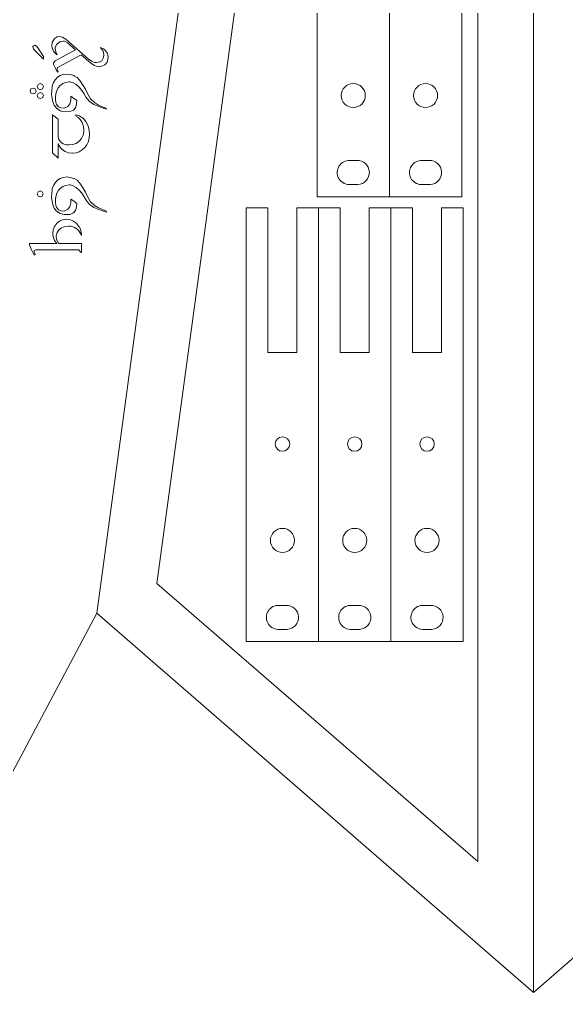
# Model space of a CAD drawing. Header units: inches. Extents: x -25.4 to 25.4, y -23 to 23.1.
# Drawn here: x 6.95 to 12.62, y -18.99 to -8.89 of the extents above; entities that cross this region are included whole.
import ezdxf

# ---------------------------------------------------------------- set-up
doc = ezdxf.new("R2010")
doc.units = ezdxf.units.IN
doc.header["$MEASUREMENT"] = 0
doc.layers.add('Layer 1', color=7, linetype='Continuous', true_color=0xffffff)

msp = doc.modelspace()

# ---------------------------------------------------------------- linework, layer by layer
at = {"layer": 'Layer 1', "color": 6, "lineweight": 9, "true_color": 0xff00ff}
for points in [[(12.278, -18.991), (12.278, -18.991), (12.278, 13.2), (12.278, 13.2)], [(11.339, 11.434), (11.339, 11.434), (7.749, -15.055), (7.749, -15.055)], [(8.369, -14.746), (8.369, -14.746), (11.702, 9.77), (11.702, 9.77)], [(11.702, 9.77), (11.702, 9.77), (11.702, -17.631), (11.702, -17.631)], [(10.034, -10.732), (10.034, -10.732), (10.034, -6.232), (10.034, -6.232)], [(10.784, -10.732), (10.784, -10.732), (10.784, -6.232), (10.784, -6.232)], [(11.534, -6.232), (11.534, -6.232), (11.534, -10.732), (11.534, -10.732)], [(10.374, -10.356), (10.397, -10.357), (10.421, -10.357), (10.444, -10.356)], [(10.374, -10.356), (10.397, -10.357), (10.421, -10.357), (10.444, -10.356)], [(11.124, -10.356), (11.147, -10.357), (11.171, -10.357), (11.194, -10.356)], [(11.124, -10.356), (11.147, -10.357), (11.171, -10.357), (11.194, -10.356)], [(10.361, -10.606), (10.393, -10.607), (10.425, -10.607), (10.457, -10.606)], [(11.111, -10.606), (11.143, -10.607), (11.175, -10.607), (11.207, -10.606)], [(10.784, -10.732), (10.784, -10.732), (10.034, -10.732), (10.034, -10.732)], [(11.534, -10.732), (11.534, -10.732), (10.784, -10.732), (10.784, -10.732)], [(9.524, -10.849), (9.524, -10.849), (9.299, -10.849), (9.299, -10.849)], [(9.299, -15.349), (9.299, -15.349), (9.299, -10.849), (9.299, -10.849)], [(9.524, -12.349), (9.524, -12.349), (9.524, -10.849), (9.524, -10.849)], [(10.049, -10.849), (10.049, -10.849), (9.824, -10.849), (9.824, -10.849)], [(9.824, -10.849), (9.824, -10.849), (9.824, -12.349), (9.824, -12.349)], [(10.274, -10.849), (10.274, -10.849), (10.049, -10.849), (10.049, -10.849)], [(10.049, -15.349), (10.049, -15.349), (10.049, -10.849), (10.049, -10.849)], [(10.274, -12.349), (10.274, -12.349), (10.274, -10.849), (10.274, -10.849)], [(10.799, -10.849), (10.799, -10.849), (10.574, -10.849), (10.574, -10.849)], [(10.574, -10.849), (10.574, -10.849), (10.574, -12.349), (10.574, -12.349)], [(11.024, -10.849), (11.024, -10.849), (10.799, -10.849), (10.799, -10.849)], [(10.799, -15.349), (10.799, -15.349), (10.799, -10.849), (10.799, -10.849)], [(11.024, -12.349), (11.024, -12.349), (11.024, -10.849), (11.024, -10.849)], [(11.549, -10.849), (11.549, -10.849), (11.324, -10.849), (11.324, -10.849)], [(11.324, -10.849), (11.324, -10.849), (11.324, -12.349), (11.324, -12.349)], [(11.549, -15.349), (11.549, -15.349), (11.549, -10.849), (11.549, -10.849)], [(9.824, -12.349), (9.824, -12.349), (9.524, -12.349), (9.524, -12.349)], [(10.574, -12.349), (10.574, -12.349), (10.274, -12.349), (10.274, -12.349)], [(11.324, -12.349), (11.324, -12.349), (11.024, -12.349), (11.024, -12.349)], [(11.702, -17.631), (11.702, -17.631), (8.369, -14.746), (8.369, -14.746)], [(9.639, -14.973), (9.663, -14.974), (9.686, -14.974), (9.71, -14.973)], [(9.639, -14.973), (9.663, -14.974), (9.686, -14.974), (9.71, -14.973)], [(10.389, -14.973), (10.413, -14.974), (10.436, -14.974), (10.46, -14.973)], [(10.389, -14.973), (10.413, -14.974), (10.436, -14.974), (10.46, -14.973)], [(11.139, -14.973), (11.163, -14.974), (11.186, -14.974), (11.21, -14.973)], [(11.139, -14.973), (11.163, -14.974), (11.186, -14.974), (11.21, -14.973)], [(6.81, -16.821), (6.81, -16.821), (7.749, -15.055), (7.749, -15.055)], [(12.278, -18.991), (12.278, -18.991), (7.749, -15.055), (7.749, -15.055)], [(12.278, -18.991), (12.278, -18.991), (16.806, -15.055), (16.806, -15.055)], [(9.626, -15.222), (9.658, -15.224), (9.691, -15.224), (9.723, -15.222)], [(10.376, -15.222), (10.408, -15.224), (10.441, -15.224), (10.473, -15.222)], [(11.126, -15.222), (11.158, -15.224), (11.191, -15.224), (11.223, -15.222)], [(10.049, -15.349), (10.049, -15.349), (9.299, -15.349), (9.299, -15.349)], [(10.799, -15.349), (10.799, -15.349), (10.049, -15.349), (10.049, -15.349)], [(11.549, -15.349), (11.549, -15.349), (10.799, -15.349), (10.799, -15.349)]]:
    msp.add_open_spline(points, degree=3, dxfattribs=at)
at = {"layer": 'Layer 1', "color": 1, "lineweight": 9, "true_color": 0xff0000}
for points in [[(7.338, -9.073), (7.338, -9.073), (7.307, -9.093), (7.307, -9.093)], [(7.359, -9.071), (7.359, -9.071), (7.338, -9.073), (7.338, -9.073)], [(7.391, -9.077), (7.391, -9.077), (7.359, -9.071), (7.359, -9.071)], [(7.427, -9.097), (7.427, -9.097), (7.391, -9.077), (7.391, -9.077)], [(7.084, -9.178), (7.084, -9.178), (7.091, -9.167), (7.091, -9.167)], [(7.09, -9.197), (7.09, -9.197), (7.084, -9.178), (7.084, -9.178)], [(7.091, -9.167), (7.091, -9.167), (7.104, -9.161), (7.104, -9.161)], [(7.104, -9.161), (7.104, -9.161), (7.121, -9.168), (7.121, -9.168)], [(7.121, -9.168), (7.121, -9.168), (7.135, -9.186), (7.135, -9.186)], [(7.135, -9.186), (7.135, -9.186), (7.193, -9.278), (7.193, -9.278)], [(7.286, -9.131), (7.286, -9.131), (7.281, -9.166), (7.281, -9.166)], [(7.281, -9.166), (7.281, -9.166), (7.283, -9.187), (7.283, -9.187)], [(7.283, -9.187), (7.283, -9.187), (7.297, -9.221), (7.297, -9.221)], [(7.304, -9.097), (7.304, -9.097), (7.286, -9.131), (7.286, -9.131)], [(7.307, -9.093), (7.307, -9.093), (7.304, -9.097), (7.304, -9.097)], [(7.316, -9.198), (7.316, -9.198), (7.317, -9.185), (7.317, -9.185)], [(7.317, -9.185), (7.317, -9.185), (7.331, -9.151), (7.331, -9.151)], [(7.331, -9.151), (7.331, -9.151), (7.359, -9.128), (7.359, -9.128)], [(7.359, -9.128), (7.359, -9.128), (7.364, -9.125), (7.364, -9.125)], [(7.364, -9.125), (7.364, -9.125), (7.4, -9.118), (7.4, -9.118)], [(7.4, -9.118), (7.4, -9.118), (7.411, -9.119), (7.411, -9.119)], [(7.411, -9.119), (7.411, -9.119), (7.444, -9.134), (7.444, -9.134)], [(7.427, -9.098), (7.427, -9.098), (7.427, -9.097), (7.427, -9.097)], [(7.658, -9.302), (7.658, -9.302), (7.427, -9.098), (7.427, -9.098)], [(7.444, -9.134), (7.444, -9.134), (7.526, -9.207), (7.526, -9.207)], [(7.785, -9.183), (7.785, -9.183), (7.794, -9.193), (7.794, -9.193)], [(7.818, -9.198), (7.818, -9.198), (7.785, -9.183), (7.785, -9.183)], [(7.105, -9.216), (7.105, -9.216), (7.09, -9.197), (7.09, -9.197)], [(7.193, -9.304), (7.193, -9.304), (7.105, -9.216), (7.105, -9.216)], [(7.193, -9.278), (7.193, -9.278), (7.193, -9.304), (7.193, -9.304)], [(7.297, -9.221), (7.297, -9.221), (7.308, -9.236), (7.308, -9.236)], [(7.308, -9.236), (7.308, -9.236), (7.335, -9.26), (7.335, -9.26)], [(7.321, -9.229), (7.321, -9.229), (7.316, -9.198), (7.316, -9.198)], [(7.526, -9.207), (7.526, -9.207), (7.317, -9.323), (7.317, -9.323)], [(7.335, -9.26), (7.335, -9.26), (7.321, -9.229), (7.321, -9.229)], [(7.354, -9.385), (7.354, -9.385), (7.587, -9.26), (7.587, -9.26)], [(7.587, -9.26), (7.587, -9.26), (7.664, -9.328), (7.664, -9.328)], [(7.794, -9.193), (7.794, -9.193), (7.815, -9.223), (7.815, -9.223)], [(7.817, -9.287), (7.817, -9.287), (7.799, -9.322), (7.799, -9.322)], [(7.815, -9.223), (7.815, -9.223), (7.822, -9.257), (7.822, -9.257)], [(7.822, -9.257), (7.822, -9.257), (7.817, -9.287), (7.817, -9.287)], [(7.826, -9.204), (7.826, -9.204), (7.818, -9.198), (7.818, -9.198)], [(7.85, -9.231), (7.85, -9.231), (7.826, -9.204), (7.826, -9.204)], [(7.855, -9.24), (7.855, -9.24), (7.85, -9.231), (7.85, -9.231)], [(7.865, -9.275), (7.865, -9.275), (7.855, -9.24), (7.855, -9.24)], [(7.86, -9.322), (7.86, -9.322), (7.865, -9.285), (7.865, -9.285)], [(7.865, -9.285), (7.865, -9.285), (7.865, -9.275), (7.865, -9.275)], [(7.317, -9.323), (7.317, -9.323), (7.3, -9.343), (7.3, -9.343)], [(7.3, -9.343), (7.3, -9.343), (7.3, -9.359), (7.3, -9.359)], [(7.3, -9.359), (7.3, -9.359), (7.312, -9.386), (7.312, -9.386)], [(7.312, -9.386), (7.312, -9.386), (7.339, -9.441), (7.339, -9.441)], [(7.339, -9.392), (7.339, -9.392), (7.354, -9.385), (7.354, -9.385)], [(7.692, -9.325), (7.692, -9.325), (7.658, -9.302), (7.658, -9.302)], [(7.664, -9.328), (7.664, -9.328), (7.695, -9.354), (7.695, -9.354)], [(7.725, -9.338), (7.725, -9.338), (7.692, -9.325), (7.692, -9.325)], [(7.695, -9.354), (7.695, -9.354), (7.724, -9.37), (7.724, -9.37)], [(7.724, -9.37), (7.724, -9.37), (7.74, -9.377), (7.74, -9.377)], [(7.744, -9.339), (7.744, -9.339), (7.725, -9.338), (7.725, -9.338)], [(7.74, -9.377), (7.74, -9.377), (7.775, -9.383), (7.775, -9.383)], [(7.778, -9.333), (7.778, -9.333), (7.744, -9.339), (7.744, -9.339)], [(7.775, -9.383), (7.775, -9.383), (7.791, -9.382), (7.791, -9.382)], [(7.799, -9.322), (7.799, -9.322), (7.778, -9.333), (7.778, -9.333)], [(7.791, -9.382), (7.791, -9.382), (7.824, -9.368), (7.824, -9.368)], [(7.824, -9.368), (7.824, -9.368), (7.83, -9.363), (7.83, -9.363)], [(7.83, -9.363), (7.83, -9.363), (7.854, -9.336), (7.854, -9.336)], [(7.854, -9.336), (7.854, -9.336), (7.86, -9.322), (7.86, -9.322)], [(7.339, -9.493), (7.339, -9.493), (7.316, -9.519), (7.316, -9.519)], [(7.337, -9.412), (7.337, -9.412), (7.339, -9.392), (7.339, -9.392)], [(7.348, -9.434), (7.348, -9.434), (7.337, -9.412), (7.337, -9.412)], [(7.339, -9.441), (7.339, -9.441), (7.348, -9.434), (7.348, -9.434)], [(7.369, -9.475), (7.369, -9.475), (7.339, -9.493), (7.339, -9.493)], [(7.4, -9.464), (7.4, -9.464), (7.369, -9.475), (7.369, -9.475)], [(7.436, -9.46), (7.436, -9.46), (7.4, -9.464), (7.4, -9.464)], [(7.473, -9.463), (7.473, -9.463), (7.436, -9.46), (7.436, -9.46)], [(7.509, -9.474), (7.509, -9.474), (7.473, -9.463), (7.473, -9.463)], [(7.512, -9.476), (7.512, -9.476), (7.509, -9.474), (7.509, -9.474)], [(7.544, -9.494), (7.544, -9.494), (7.512, -9.476), (7.512, -9.476)], [(7.139, -9.568), (7.139, -9.568), (7.13, -9.59), (7.13, -9.59)], [(7.13, -9.59), (7.13, -9.59), (7.139, -9.613), (7.139, -9.613)], [(7.161, -9.558), (7.161, -9.558), (7.139, -9.568), (7.139, -9.568)], [(7.183, -9.568), (7.183, -9.568), (7.161, -9.558), (7.161, -9.558)], [(7.193, -9.59), (7.193, -9.59), (7.183, -9.568), (7.183, -9.568)], [(7.183, -9.613), (7.183, -9.613), (7.193, -9.59), (7.193, -9.59)], [(7.286, -9.585), (7.286, -9.585), (7.285, -9.594), (7.285, -9.594)], [(7.298, -9.548), (7.298, -9.548), (7.286, -9.585), (7.286, -9.585)], [(7.316, -9.519), (7.316, -9.519), (7.298, -9.548), (7.298, -9.548)], [(7.349, -9.598), (7.349, -9.598), (7.366, -9.578), (7.366, -9.578)], [(7.366, -9.578), (7.366, -9.578), (7.397, -9.557), (7.397, -9.557)], [(7.397, -9.557), (7.397, -9.557), (7.423, -9.547), (7.423, -9.547)], [(7.423, -9.547), (7.423, -9.547), (7.461, -9.541), (7.461, -9.541)], [(7.461, -9.541), (7.461, -9.541), (7.471, -9.541), (7.471, -9.541)], [(7.471, -9.541), (7.471, -9.541), (7.501, -9.55), (7.501, -9.55)], [(7.501, -9.55), (7.501, -9.55), (7.533, -9.568), (7.533, -9.568)], [(7.533, -9.568), (7.533, -9.568), (7.566, -9.596), (7.566, -9.596)], [(7.569, -9.521), (7.569, -9.521), (7.544, -9.494), (7.544, -9.494)], [(7.572, -9.525), (7.572, -9.525), (7.569, -9.521), (7.569, -9.521)], [(7.6, -9.566), (7.6, -9.566), (7.572, -9.525), (7.572, -9.525)], [(7.629, -9.617), (7.629, -9.617), (7.6, -9.566), (7.6, -9.566)], [(7.065, -9.614), (7.065, -9.614), (7.055, -9.635), (7.055, -9.635)], [(7.055, -9.635), (7.055, -9.635), (7.065, -9.658), (7.065, -9.658)], [(7.087, -9.604), (7.087, -9.604), (7.065, -9.614), (7.065, -9.614)], [(7.065, -9.658), (7.065, -9.658), (7.087, -9.666), (7.087, -9.666)], [(7.109, -9.614), (7.109, -9.614), (7.087, -9.604), (7.087, -9.604)], [(7.087, -9.666), (7.087, -9.666), (7.109, -9.657), (7.109, -9.657)], [(7.118, -9.635), (7.118, -9.635), (7.109, -9.614), (7.109, -9.614)], [(7.109, -9.657), (7.109, -9.657), (7.118, -9.635), (7.118, -9.635)], [(7.139, -9.661), (7.139, -9.661), (7.13, -9.683), (7.13, -9.683)], [(7.13, -9.683), (7.13, -9.683), (7.139, -9.705), (7.139, -9.705)], [(7.139, -9.613), (7.139, -9.613), (7.161, -9.622), (7.161, -9.622)], [(7.161, -9.651), (7.161, -9.651), (7.139, -9.661), (7.139, -9.661)], [(7.161, -9.622), (7.161, -9.622), (7.183, -9.613), (7.183, -9.613)], [(7.183, -9.661), (7.183, -9.661), (7.161, -9.651), (7.161, -9.651)], [(7.193, -9.683), (7.193, -9.683), (7.183, -9.661), (7.183, -9.661)], [(7.183, -9.705), (7.183, -9.705), (7.193, -9.683), (7.193, -9.683)], [(7.28, -9.63), (7.28, -9.63), (7.279, -9.67), (7.279, -9.67)], [(7.279, -9.67), (7.279, -9.67), (7.279, -9.673), (7.279, -9.673)], [(7.279, -9.673), (7.279, -9.673), (7.283, -9.712), (7.283, -9.712)], [(7.285, -9.594), (7.285, -9.594), (7.28, -9.63), (7.28, -9.63)], [(7.319, -9.719), (7.319, -9.719), (7.32, -9.687), (7.32, -9.687)], [(7.32, -9.687), (7.32, -9.687), (7.325, -9.651), (7.325, -9.651)], [(7.325, -9.651), (7.325, -9.651), (7.332, -9.629), (7.332, -9.629)], [(7.332, -9.629), (7.332, -9.629), (7.349, -9.598), (7.349, -9.598)], [(7.506, -9.708), (7.506, -9.708), (7.477, -9.689), (7.477, -9.689)], [(7.477, -9.689), (7.477, -9.689), (7.477, -9.729), (7.477, -9.729)], [(7.566, -9.596), (7.566, -9.596), (7.594, -9.63), (7.594, -9.63)], [(7.594, -9.63), (7.594, -9.63), (7.618, -9.666), (7.618, -9.666)], [(7.618, -9.666), (7.618, -9.666), (7.638, -9.701), (7.638, -9.701)], [(7.653, -9.669), (7.653, -9.669), (7.629, -9.617), (7.629, -9.617)], [(7.681, -9.717), (7.681, -9.717), (7.653, -9.669), (7.653, -9.669)], [(7.139, -9.705), (7.139, -9.705), (7.161, -9.714), (7.161, -9.714)], [(7.161, -9.714), (7.161, -9.714), (7.183, -9.705), (7.183, -9.705)], [(7.283, -9.712), (7.283, -9.712), (7.291, -9.746), (7.291, -9.746)], [(7.291, -9.746), (7.291, -9.746), (7.292, -9.749), (7.292, -9.749)], [(7.292, -9.749), (7.292, -9.749), (7.307, -9.782), (7.307, -9.782)], [(7.307, -9.782), (7.307, -9.782), (7.329, -9.814), (7.329, -9.814)], [(7.324, -9.757), (7.324, -9.757), (7.319, -9.719), (7.319, -9.719)], [(7.33, -9.772), (7.33, -9.772), (7.324, -9.757), (7.324, -9.757)], [(7.341, -9.789), (7.341, -9.789), (7.33, -9.772), (7.33, -9.772)], [(7.351, -9.801), (7.351, -9.801), (7.341, -9.789), (7.341, -9.789)], [(7.446, -9.795), (7.446, -9.795), (7.408, -9.813), (7.408, -9.813)], [(7.469, -9.769), (7.469, -9.769), (7.446, -9.795), (7.446, -9.795)], [(7.477, -9.729), (7.477, -9.729), (7.469, -9.769), (7.469, -9.769)], [(7.54, -9.733), (7.54, -9.733), (7.506, -9.708), (7.506, -9.708)], [(7.528, -9.808), (7.528, -9.808), (7.538, -9.77), (7.538, -9.77)], [(7.538, -9.77), (7.538, -9.77), (7.54, -9.733), (7.54, -9.733)], [(7.638, -9.701), (7.638, -9.701), (7.669, -9.742), (7.669, -9.742)], [(7.669, -9.742), (7.669, -9.742), (7.718, -9.775), (7.718, -9.775)], [(7.723, -9.756), (7.723, -9.756), (7.681, -9.717), (7.681, -9.717)], [(7.718, -9.775), (7.718, -9.775), (7.769, -9.797), (7.769, -9.797)], [(7.767, -9.781), (7.767, -9.781), (7.723, -9.756), (7.723, -9.756)], [(7.848, -9.815), (7.848, -9.815), (7.767, -9.781), (7.767, -9.781)], [(7.287, -9.881), (7.287, -9.881), (7.287, -10.276), (7.287, -10.276)], [(7.346, -9.928), (7.346, -9.928), (7.287, -9.881), (7.287, -9.881)], [(7.329, -9.814), (7.329, -9.814), (7.367, -9.84), (7.367, -9.84)], [(7.374, -9.811), (7.374, -9.811), (7.351, -9.801), (7.351, -9.801)], [(7.367, -9.84), (7.367, -9.84), (7.41, -9.85), (7.41, -9.85)], [(7.408, -9.813), (7.408, -9.813), (7.374, -9.811), (7.374, -9.811)], [(7.41, -9.85), (7.41, -9.85), (7.467, -9.848), (7.467, -9.848)], [(7.467, -9.848), (7.467, -9.848), (7.506, -9.834), (7.506, -9.834)], [(7.506, -9.834), (7.506, -9.834), (7.528, -9.808), (7.528, -9.808)], [(7.533, -9.881), (7.533, -9.881), (7.528, -9.893), (7.528, -9.893)], [(7.528, -9.893), (7.528, -9.893), (7.55, -9.907), (7.55, -9.907)], [(7.568, -9.894), (7.568, -9.894), (7.533, -9.881), (7.533, -9.881)], [(7.573, -9.897), (7.573, -9.897), (7.568, -9.894), (7.568, -9.894)], [(7.769, -9.797), (7.769, -9.797), (7.846, -9.824), (7.846, -9.824)], [(7.846, -9.824), (7.846, -9.824), (7.848, -9.815), (7.848, -9.815)], [(7.346, -10.106), (7.346, -10.106), (7.346, -9.928), (7.346, -9.928)], [(7.55, -9.907), (7.55, -9.907), (7.576, -9.932), (7.576, -9.932)], [(7.604, -9.917), (7.604, -9.917), (7.573, -9.897), (7.573, -9.897)], [(7.576, -9.932), (7.576, -9.932), (7.597, -9.963), (7.597, -9.963)], [(7.597, -9.963), (7.597, -9.963), (7.599, -9.968), (7.599, -9.968)], [(7.599, -9.968), (7.599, -9.968), (7.61, -10.002), (7.61, -10.002)], [(7.605, -9.918), (7.605, -9.918), (7.604, -9.917), (7.604, -9.917)], [(7.63, -9.947), (7.63, -9.947), (7.605, -9.918), (7.605, -9.918)], [(7.633, -9.95), (7.633, -9.95), (7.63, -9.947), (7.63, -9.947)], [(7.651, -9.982), (7.651, -9.982), (7.633, -9.95), (7.633, -9.95)], [(7.661, -10.011), (7.661, -10.011), (7.651, -9.982), (7.651, -9.982)], [(7.605, -10.095), (7.605, -10.095), (7.59, -10.127), (7.59, -10.127)], [(7.613, -10.058), (7.613, -10.058), (7.605, -10.095), (7.605, -10.095)], [(7.61, -10.002), (7.61, -10.002), (7.614, -10.041), (7.614, -10.041)], [(7.614, -10.041), (7.614, -10.041), (7.613, -10.058), (7.613, -10.058)], [(7.669, -10.048), (7.669, -10.048), (7.661, -10.011), (7.661, -10.011)], [(7.671, -10.082), (7.671, -10.082), (7.669, -10.048), (7.669, -10.048)], [(7.669, -10.121), (7.669, -10.121), (7.671, -10.082), (7.671, -10.082)], [(7.353, -10.137), (7.353, -10.137), (7.346, -10.106), (7.346, -10.106)], [(7.346, -10.331), (7.346, -10.331), (7.346, -10.181), (7.346, -10.181)], [(7.346, -10.181), (7.346, -10.181), (7.353, -10.197), (7.353, -10.197)], [(7.371, -10.162), (7.371, -10.162), (7.353, -10.137), (7.353, -10.137)], [(7.353, -10.197), (7.353, -10.197), (7.375, -10.228), (7.375, -10.228)], [(7.4, -10.182), (7.4, -10.182), (7.371, -10.162), (7.371, -10.162)], [(7.435, -10.193), (7.435, -10.193), (7.4, -10.182), (7.4, -10.182)], [(7.46, -10.195), (7.46, -10.195), (7.435, -10.193), (7.435, -10.193)], [(7.498, -10.191), (7.498, -10.191), (7.46, -10.195), (7.46, -10.195)], [(7.532, -10.179), (7.532, -10.179), (7.498, -10.191), (7.498, -10.191)], [(7.562, -10.159), (7.562, -10.159), (7.532, -10.179), (7.532, -10.179)], [(7.567, -10.153), (7.567, -10.153), (7.562, -10.159), (7.562, -10.159)], [(7.59, -10.127), (7.59, -10.127), (7.567, -10.153), (7.567, -10.153)], [(7.623, -10.222), (7.623, -10.222), (7.644, -10.193), (7.644, -10.193)], [(7.644, -10.193), (7.644, -10.193), (7.66, -10.159), (7.66, -10.159)], [(7.66, -10.159), (7.66, -10.159), (7.661, -10.156), (7.661, -10.156)], [(7.661, -10.156), (7.661, -10.156), (7.669, -10.121), (7.669, -10.121)], [(7.287, -10.276), (7.287, -10.276), (7.346, -10.331), (7.346, -10.331)], [(7.375, -10.228), (7.375, -10.228), (7.403, -10.252), (7.403, -10.252)], [(7.403, -10.252), (7.403, -10.252), (7.421, -10.263), (7.421, -10.263)], [(7.421, -10.263), (7.421, -10.263), (7.455, -10.275), (7.455, -10.275)], [(7.455, -10.275), (7.455, -10.275), (7.492, -10.28), (7.492, -10.28)], [(7.492, -10.28), (7.492, -10.28), (7.494, -10.28), (7.494, -10.28)], [(7.494, -10.28), (7.494, -10.28), (7.532, -10.276), (7.532, -10.276)], [(7.532, -10.276), (7.532, -10.276), (7.566, -10.265), (7.566, -10.265)], [(7.566, -10.265), (7.566, -10.265), (7.596, -10.247), (7.596, -10.247)], [(7.596, -10.247), (7.596, -10.247), (7.623, -10.222), (7.623, -10.222)], [(7.316, -10.587), (7.316, -10.587), (7.298, -10.616), (7.298, -10.616)], [(7.339, -10.56), (7.339, -10.56), (7.316, -10.587), (7.316, -10.587)], [(7.369, -10.542), (7.369, -10.542), (7.339, -10.56), (7.339, -10.56)], [(7.4, -10.532), (7.4, -10.532), (7.369, -10.542), (7.369, -10.542)], [(7.436, -10.527), (7.436, -10.527), (7.4, -10.532), (7.4, -10.532)], [(7.473, -10.531), (7.473, -10.531), (7.436, -10.527), (7.436, -10.527)], [(7.509, -10.542), (7.509, -10.542), (7.473, -10.531), (7.473, -10.531)], [(7.512, -10.543), (7.512, -10.543), (7.509, -10.542), (7.509, -10.542)], [(7.544, -10.562), (7.544, -10.562), (7.512, -10.543), (7.512, -10.543)], [(7.569, -10.588), (7.569, -10.588), (7.544, -10.562), (7.544, -10.562)], [(7.572, -10.592), (7.572, -10.592), (7.569, -10.588), (7.569, -10.588)], [(7.6, -10.634), (7.6, -10.634), (7.572, -10.592), (7.572, -10.592)], [(7.129, -10.703), (7.129, -10.703), (7.138, -10.681), (7.138, -10.681)], [(7.138, -10.725), (7.138, -10.725), (7.129, -10.703), (7.129, -10.703)], [(7.138, -10.681), (7.138, -10.681), (7.16, -10.671), (7.16, -10.671)], [(7.16, -10.671), (7.16, -10.671), (7.182, -10.681), (7.182, -10.681)], [(7.182, -10.681), (7.182, -10.681), (7.192, -10.703), (7.192, -10.703)], [(7.192, -10.703), (7.192, -10.703), (7.182, -10.725), (7.182, -10.725)], [(7.28, -10.697), (7.28, -10.697), (7.279, -10.738), (7.279, -10.738)], [(7.285, -10.662), (7.285, -10.662), (7.28, -10.697), (7.28, -10.697)], [(7.286, -10.652), (7.286, -10.652), (7.285, -10.662), (7.285, -10.662)], [(7.298, -10.616), (7.298, -10.616), (7.286, -10.652), (7.286, -10.652)], [(7.325, -10.718), (7.325, -10.718), (7.332, -10.697), (7.332, -10.697)], [(7.332, -10.697), (7.332, -10.697), (7.349, -10.665), (7.349, -10.665)], [(7.349, -10.665), (7.349, -10.665), (7.366, -10.647), (7.366, -10.647)], [(7.366, -10.647), (7.366, -10.647), (7.397, -10.626), (7.397, -10.626)], [(7.397, -10.626), (7.397, -10.626), (7.423, -10.615), (7.423, -10.615)], [(7.423, -10.615), (7.423, -10.615), (7.461, -10.609), (7.461, -10.609)], [(7.461, -10.609), (7.461, -10.609), (7.471, -10.609), (7.471, -10.609)], [(7.471, -10.609), (7.471, -10.609), (7.501, -10.618), (7.501, -10.618)], [(7.501, -10.618), (7.501, -10.618), (7.533, -10.635), (7.533, -10.635)], [(7.533, -10.635), (7.533, -10.635), (7.566, -10.664), (7.566, -10.664)], [(7.566, -10.664), (7.566, -10.664), (7.594, -10.697), (7.594, -10.697)], [(7.594, -10.697), (7.594, -10.697), (7.618, -10.735), (7.618, -10.735)], [(7.629, -10.684), (7.629, -10.684), (7.6, -10.634), (7.6, -10.634)], [(7.653, -10.737), (7.653, -10.737), (7.629, -10.684), (7.629, -10.684)], [(7.16, -10.734), (7.16, -10.734), (7.138, -10.725), (7.138, -10.725)], [(7.182, -10.725), (7.182, -10.725), (7.16, -10.734), (7.16, -10.734)], [(7.279, -10.738), (7.279, -10.738), (7.279, -10.741), (7.279, -10.741)], [(7.279, -10.741), (7.279, -10.741), (7.283, -10.78), (7.283, -10.78)], [(7.283, -10.78), (7.283, -10.78), (7.291, -10.814), (7.291, -10.814)], [(7.319, -10.787), (7.319, -10.787), (7.32, -10.755), (7.32, -10.755)], [(7.324, -10.824), (7.324, -10.824), (7.319, -10.787), (7.319, -10.787)], [(7.32, -10.755), (7.32, -10.755), (7.325, -10.718), (7.325, -10.718)], [(7.477, -10.797), (7.477, -10.797), (7.469, -10.837), (7.469, -10.837)], [(7.506, -10.775), (7.506, -10.775), (7.477, -10.758), (7.477, -10.758)], [(7.477, -10.758), (7.477, -10.758), (7.477, -10.797), (7.477, -10.797)], [(7.54, -10.801), (7.54, -10.801), (7.506, -10.775), (7.506, -10.775)], [(7.538, -10.837), (7.538, -10.837), (7.54, -10.801), (7.54, -10.801)], [(7.618, -10.735), (7.618, -10.735), (7.638, -10.769), (7.638, -10.769)], [(7.638, -10.769), (7.638, -10.769), (7.669, -10.809), (7.669, -10.809)], [(7.681, -10.785), (7.681, -10.785), (7.653, -10.737), (7.653, -10.737)], [(7.723, -10.823), (7.723, -10.823), (7.681, -10.785), (7.681, -10.785)], [(7.291, -10.814), (7.291, -10.814), (7.292, -10.817), (7.292, -10.817)], [(7.292, -10.817), (7.292, -10.817), (7.307, -10.85), (7.307, -10.85)], [(7.307, -10.85), (7.307, -10.85), (7.329, -10.883), (7.329, -10.883)], [(7.33, -10.839), (7.33, -10.839), (7.324, -10.824), (7.324, -10.824)], [(7.329, -10.883), (7.329, -10.883), (7.367, -10.908), (7.367, -10.908)], [(7.341, -10.856), (7.341, -10.856), (7.33, -10.839), (7.33, -10.839)], [(7.351, -10.869), (7.351, -10.869), (7.341, -10.856), (7.341, -10.856)], [(7.374, -10.88), (7.374, -10.88), (7.351, -10.869), (7.351, -10.869)], [(7.408, -10.881), (7.408, -10.881), (7.374, -10.88), (7.374, -10.88)], [(7.446, -10.863), (7.446, -10.863), (7.408, -10.881), (7.408, -10.881)], [(7.469, -10.837), (7.469, -10.837), (7.446, -10.863), (7.446, -10.863)], [(7.467, -10.915), (7.467, -10.915), (7.506, -10.901), (7.506, -10.901)], [(7.506, -10.901), (7.506, -10.901), (7.528, -10.876), (7.528, -10.876)], [(7.528, -10.876), (7.528, -10.876), (7.538, -10.837), (7.538, -10.837)], [(7.669, -10.809), (7.669, -10.809), (7.718, -10.843), (7.718, -10.843)], [(7.718, -10.843), (7.718, -10.843), (7.769, -10.866), (7.769, -10.866)], [(7.767, -10.849), (7.767, -10.849), (7.723, -10.823), (7.723, -10.823)], [(7.848, -10.883), (7.848, -10.883), (7.767, -10.849), (7.767, -10.849)], [(7.769, -10.866), (7.769, -10.866), (7.846, -10.892), (7.846, -10.892)], [(7.846, -10.892), (7.846, -10.892), (7.848, -10.883), (7.848, -10.883)], [(7.359, -10.986), (7.359, -10.986), (7.331, -11.009), (7.331, -11.009)], [(7.392, -10.971), (7.392, -10.971), (7.359, -10.986), (7.359, -10.986)], [(7.367, -10.908), (7.367, -10.908), (7.41, -10.917), (7.41, -10.917)], [(7.427, -10.966), (7.427, -10.966), (7.392, -10.971), (7.392, -10.971)], [(7.41, -10.917), (7.41, -10.917), (7.467, -10.915), (7.467, -10.915)], [(7.43, -10.965), (7.43, -10.965), (7.427, -10.966), (7.427, -10.966)], [(7.466, -10.97), (7.466, -10.97), (7.43, -10.965), (7.43, -10.965)], [(7.5, -10.982), (7.5, -10.982), (7.466, -10.97), (7.466, -10.97)], [(7.531, -11.003), (7.531, -11.003), (7.5, -10.982), (7.5, -10.982)], [(7.538, -11.01), (7.538, -11.01), (7.531, -11.003), (7.531, -11.003)], [(7.295, -11.075), (7.295, -11.075), (7.291, -11.113), (7.291, -11.113)], [(7.308, -11.042), (7.308, -11.042), (7.295, -11.075), (7.295, -11.075)], [(7.329, -11.012), (7.329, -11.012), (7.308, -11.042), (7.308, -11.042)], [(7.326, -11.139), (7.326, -11.139), (7.335, -11.104), (7.335, -11.104)], [(7.331, -11.009), (7.331, -11.009), (7.329, -11.012), (7.329, -11.012)], [(7.335, -11.104), (7.335, -11.104), (7.356, -11.074), (7.356, -11.074)], [(7.356, -11.074), (7.356, -11.074), (7.382, -11.055), (7.382, -11.055)], [(7.382, -11.055), (7.382, -11.055), (7.415, -11.042), (7.415, -11.042)], [(7.415, -11.042), (7.415, -11.042), (7.455, -11.038), (7.455, -11.038)], [(7.455, -11.038), (7.455, -11.038), (7.476, -11.039), (7.476, -11.039)], [(7.476, -11.039), (7.476, -11.039), (7.512, -11.048), (7.512, -11.048)], [(7.512, -11.048), (7.512, -11.048), (7.541, -11.067), (7.541, -11.067)], [(7.563, -11.04), (7.563, -11.04), (7.538, -11.01), (7.538, -11.01)], [(7.541, -11.067), (7.541, -11.067), (7.561, -11.087), (7.561, -11.087)], [(7.561, -11.087), (7.561, -11.087), (7.581, -11.122), (7.581, -11.122)], [(7.567, -11.046), (7.567, -11.046), (7.563, -11.04), (7.563, -11.04)], [(7.582, -11.081), (7.582, -11.081), (7.567, -11.046), (7.567, -11.046)], [(7.583, -11.087), (7.583, -11.087), (7.582, -11.081), (7.582, -11.081)], [(7.588, -11.124), (7.588, -11.124), (7.583, -11.087), (7.583, -11.087)], [(7.291, -11.113), (7.291, -11.113), (7.292, -11.133), (7.292, -11.133)], [(7.292, -11.133), (7.292, -11.133), (7.301, -11.167), (7.301, -11.167)], [(7.301, -11.167), (7.301, -11.167), (7.31, -11.185), (7.31, -11.185)], [(7.31, -11.185), (7.31, -11.185), (7.332, -11.217), (7.332, -11.217)], [(7.326, -11.149), (7.326, -11.149), (7.326, -11.139), (7.326, -11.139)], [(7.333, -11.182), (7.333, -11.182), (7.326, -11.149), (7.326, -11.149)], [(7.352, -11.215), (7.352, -11.215), (7.333, -11.182), (7.333, -11.182)], [(7.581, -11.122), (7.581, -11.122), (7.588, -11.136), (7.588, -11.136)], [(7.588, -11.136), (7.588, -11.136), (7.588, -11.124), (7.588, -11.124)], [(7.049, -11.217), (7.049, -11.217), (7.049, -11.231), (7.049, -11.231)], [(7.332, -11.217), (7.332, -11.217), (7.049, -11.217), (7.049, -11.217)], [(7.049, -11.231), (7.049, -11.231), (7.071, -11.282), (7.071, -11.282)], [(7.071, -11.282), (7.071, -11.282), (7.099, -11.338), (7.099, -11.338)], [(7.097, -11.309), (7.097, -11.309), (7.099, -11.29), (7.099, -11.29)], [(7.107, -11.331), (7.107, -11.331), (7.097, -11.309), (7.097, -11.309)], [(7.099, -11.29), (7.099, -11.29), (7.115, -11.283), (7.115, -11.283)], [(7.115, -11.283), (7.115, -11.283), (7.142, -11.282), (7.142, -11.282)], [(7.142, -11.282), (7.142, -11.282), (7.561, -11.282), (7.561, -11.282)], [(7.353, -11.216), (7.353, -11.216), (7.352, -11.215), (7.352, -11.215)], [(7.588, -11.218), (7.588, -11.218), (7.353, -11.216), (7.353, -11.216)], [(7.561, -11.282), (7.561, -11.282), (7.577, -11.309), (7.577, -11.309)], [(7.577, -11.309), (7.577, -11.309), (7.588, -11.311), (7.588, -11.311)], [(7.588, -11.311), (7.588, -11.311), (7.588, -11.218), (7.588, -11.218)], [(7.099, -11.338), (7.099, -11.338), (7.107, -11.331), (7.107, -11.331)]]:
    msp.add_open_spline(points, degree=3, dxfattribs=at)
at = {"layer": 'Layer 1', "color": 6, "lineweight": 9, "true_color": 0xff00ff}
for points, knots in [([(10.534, -9.682), (10.534, -9.613), (10.478, -9.557), (10.409, -9.557), (10.409, -9.557), (10.34, -9.557), (10.284, -9.613), (10.284, -9.682), (10.284, -9.682), (10.284, -9.751), (10.34, -9.807), (10.409, -9.807), (10.409, -9.807), (10.478, -9.807), (10.534, -9.751), (10.534, -9.682)], [0, 0, 0, 0, 0.2, 0.2, 0.2, 0.2, 0.4, 0.4, 0.4, 0.4, 0.6, 0.6, 0.6, 0.6, 1, 1, 1, 1]), ([(11.284, -9.682), (11.284, -9.613), (11.228, -9.557), (11.159, -9.557), (11.159, -9.557), (11.09, -9.557), (11.034, -9.613), (11.034, -9.682), (11.034, -9.682), (11.034, -9.751), (11.09, -9.807), (11.159, -9.807), (11.159, -9.807), (11.228, -9.807), (11.284, -9.751), (11.284, -9.682)], [0, 0, 0, 0, 0.2, 0.2, 0.2, 0.2, 0.4, 0.4, 0.4, 0.4, 0.6, 0.6, 0.6, 0.6, 1, 1, 1, 1]), ([(10.374, -10.356), (10.329, -10.354), (10.287, -10.375), (10.262, -10.413), (10.262, -10.413), (10.238, -10.45), (10.235, -10.498), (10.256, -10.538), (10.256, -10.538), (10.276, -10.577), (10.316, -10.603), (10.361, -10.606)], [0, 0, 0, 0, 0.25, 0.25, 0.25, 0.25, 0.5, 0.5, 0.5, 0.5, 1, 1, 1, 1]), ([(10.457, -10.606), (10.526, -10.602), (10.579, -10.543), (10.576, -10.474), (10.576, -10.474), (10.572, -10.405), (10.513, -10.352), (10.444, -10.356)], [0, 0, 0, 0, 0.333333, 0.333333, 0.333333, 0.333333, 1, 1, 1, 1]), ([(11.124, -10.356), (11.079, -10.354), (11.037, -10.375), (11.012, -10.413), (11.012, -10.413), (10.988, -10.45), (10.985, -10.498), (11.006, -10.538), (11.006, -10.538), (11.026, -10.577), (11.066, -10.603), (11.111, -10.606)], [0, 0, 0, 0, 0.25, 0.25, 0.25, 0.25, 0.5, 0.5, 0.5, 0.5, 1, 1, 1, 1]), ([(11.207, -10.606), (11.276, -10.602), (11.329, -10.543), (11.326, -10.474), (11.326, -10.474), (11.322, -10.405), (11.263, -10.352), (11.194, -10.356)], [0, 0, 0, 0, 0.333333, 0.333333, 0.333333, 0.333333, 1, 1, 1, 1]), ([(9.749, -13.299), (9.749, -13.257), (9.716, -13.224), (9.674, -13.224), (9.674, -13.224), (9.633, -13.224), (9.599, -13.257), (9.599, -13.299), (9.599, -13.299), (9.599, -13.34), (9.633, -13.374), (9.674, -13.374), (9.674, -13.374), (9.716, -13.374), (9.749, -13.34), (9.749, -13.299)], [0, 0, 0, 0, 0.2, 0.2, 0.2, 0.2, 0.4, 0.4, 0.4, 0.4, 0.6, 0.6, 0.6, 0.6, 1, 1, 1, 1]), ([(10.499, -13.299), (10.499, -13.257), (10.466, -13.224), (10.424, -13.224), (10.424, -13.224), (10.383, -13.224), (10.349, -13.257), (10.349, -13.299), (10.349, -13.299), (10.349, -13.34), (10.383, -13.374), (10.424, -13.374), (10.424, -13.374), (10.466, -13.374), (10.499, -13.34), (10.499, -13.299)], [0, 0, 0, 0, 0.2, 0.2, 0.2, 0.2, 0.4, 0.4, 0.4, 0.4, 0.6, 0.6, 0.6, 0.6, 1, 1, 1, 1]), ([(11.249, -13.299), (11.249, -13.257), (11.216, -13.224), (11.174, -13.224), (11.174, -13.224), (11.133, -13.224), (11.099, -13.257), (11.099, -13.299), (11.099, -13.299), (11.099, -13.34), (11.133, -13.374), (11.174, -13.374), (11.174, -13.374), (11.216, -13.374), (11.249, -13.34), (11.249, -13.299)], [0, 0, 0, 0, 0.2, 0.2, 0.2, 0.2, 0.4, 0.4, 0.4, 0.4, 0.6, 0.6, 0.6, 0.6, 1, 1, 1, 1]), ([(9.799, -14.299), (9.799, -14.23), (9.743, -14.174), (9.674, -14.174), (9.674, -14.174), (9.605, -14.174), (9.549, -14.23), (9.549, -14.299), (9.549, -14.299), (9.549, -14.368), (9.605, -14.424), (9.674, -14.424), (9.674, -14.424), (9.743, -14.424), (9.799, -14.368), (9.799, -14.299)], [0, 0, 0, 0, 0.2, 0.2, 0.2, 0.2, 0.4, 0.4, 0.4, 0.4, 0.6, 0.6, 0.6, 0.6, 1, 1, 1, 1]), ([(10.549, -14.299), (10.549, -14.23), (10.493, -14.174), (10.424, -14.174), (10.424, -14.174), (10.355, -14.174), (10.299, -14.23), (10.299, -14.299), (10.299, -14.299), (10.299, -14.368), (10.355, -14.424), (10.424, -14.424), (10.424, -14.424), (10.493, -14.424), (10.549, -14.368), (10.549, -14.299)], [0, 0, 0, 0, 0.2, 0.2, 0.2, 0.2, 0.4, 0.4, 0.4, 0.4, 0.6, 0.6, 0.6, 0.6, 1, 1, 1, 1]), ([(11.299, -14.299), (11.299, -14.23), (11.243, -14.174), (11.174, -14.174), (11.174, -14.174), (11.105, -14.174), (11.049, -14.23), (11.049, -14.299), (11.049, -14.299), (11.049, -14.368), (11.105, -14.424), (11.174, -14.424), (11.174, -14.424), (11.243, -14.424), (11.299, -14.368), (11.299, -14.299)], [0, 0, 0, 0, 0.2, 0.2, 0.2, 0.2, 0.4, 0.4, 0.4, 0.4, 0.6, 0.6, 0.6, 0.6, 1, 1, 1, 1]), ([(9.639, -14.973), (9.594, -14.97), (9.552, -14.992), (9.528, -15.03), (9.528, -15.03), (9.503, -15.067), (9.501, -15.115), (9.521, -15.154), (9.521, -15.154), (9.541, -15.194), (9.581, -15.22), (9.626, -15.222)], [0, 0, 0, 0, 0.25, 0.25, 0.25, 0.25, 0.5, 0.5, 0.5, 0.5, 1, 1, 1, 1]), ([(9.723, -15.222), (9.792, -15.219), (9.845, -15.16), (9.841, -15.091), (9.841, -15.091), (9.837, -15.022), (9.779, -14.969), (9.71, -14.973)], [0, 0, 0, 0, 0.333333, 0.333333, 0.333333, 0.333333, 1, 1, 1, 1]), ([(10.389, -14.973), (10.344, -14.97), (10.302, -14.992), (10.278, -15.03), (10.278, -15.03), (10.253, -15.067), (10.251, -15.115), (10.271, -15.154), (10.271, -15.154), (10.291, -15.194), (10.331, -15.22), (10.376, -15.222)], [0, 0, 0, 0, 0.25, 0.25, 0.25, 0.25, 0.5, 0.5, 0.5, 0.5, 1, 1, 1, 1]), ([(10.473, -15.222), (10.542, -15.219), (10.595, -15.16), (10.591, -15.091), (10.591, -15.091), (10.587, -15.022), (10.529, -14.969), (10.46, -14.973)], [0, 0, 0, 0, 0.333333, 0.333333, 0.333333, 0.333333, 1, 1, 1, 1]), ([(11.139, -14.973), (11.094, -14.97), (11.052, -14.992), (11.028, -15.03), (11.028, -15.03), (11.003, -15.067), (11.001, -15.115), (11.021, -15.154), (11.021, -15.154), (11.041, -15.194), (11.081, -15.22), (11.126, -15.222)], [0, 0, 0, 0, 0.25, 0.25, 0.25, 0.25, 0.5, 0.5, 0.5, 0.5, 1, 1, 1, 1]), ([(11.223, -15.222), (11.292, -15.219), (11.345, -15.16), (11.341, -15.091), (11.341, -15.091), (11.337, -15.022), (11.279, -14.969), (11.21, -14.973)], [0, 0, 0, 0, 0.333333, 0.333333, 0.333333, 0.333333, 1, 1, 1, 1])]:
    msp.add_open_spline(points, degree=3, knots=knots, dxfattribs=at)

doc.saveas('drawing.dxf')
